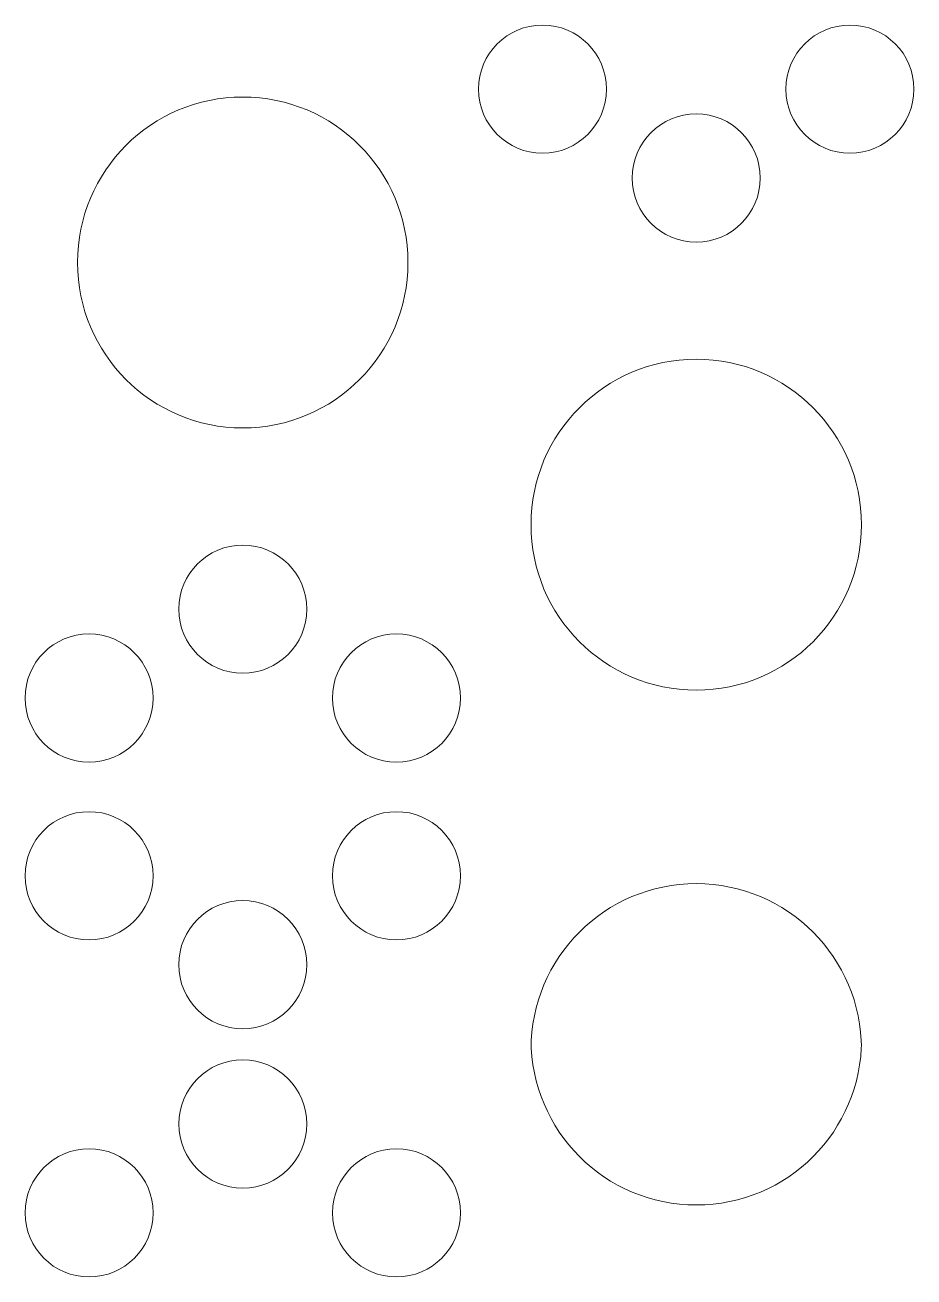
# Model space of a CAD drawing. Header units: millimetres. Extents: x -1200 to 1200, y -590 to 590.
# Drawn here: x -514 to -261.6, y -65.7 to 289.7 of the extents above; entities that cross this region are included whole.
import ezdxf

# ---------------------------------------------------------------- set-up
doc = ezdxf.new("R2010")
doc.units = ezdxf.units.MM
doc.header["$MEASUREMENT"] = 0
doc.layers.add('Layer 1', color=7, linetype='Continuous')

msp = doc.modelspace()

# ---------------------------------------------------------------- linework, layer by layer
at = {"layer": 'Layer 1', "color": 250, "lineweight": 20}
for points, knots in [([(-385.2621, 271.4798), (-385.2621, 281.5312), (-377.1226, 289.6771), (-367.0904, 289.6771), (-357.0534, 289.6771), (-348.919, 281.5312), (-348.919, 271.4798), (-348.919, 261.4335), (-357.0534, 253.2876), (-367.0904, 253.2876), (-377.1226, 253.2876), (-385.2621, 261.4335), (-385.2621, 271.4798)], [0, 0, 0, 0, 0.25, 0.25, 0.25, 0.5, 0.5, 0.5, 0.75, 0.75, 0.75, 1, 1, 1, 1]), ([(-297.9835, 271.4798), (-297.9835, 281.5312), (-289.8468, 289.6771), (-279.8144, 289.6771), (-269.7797, 289.6771), (-261.6405, 281.5312), (-261.6405, 271.4798), (-261.6405, 261.4335), (-269.7797, 253.2876), (-279.8144, 253.2876), (-289.8468, 253.2876), (-297.9835, 261.4335), (-297.9835, 271.4798)], [0, 0, 0, 0, 0.25, 0.25, 0.25, 0.5, 0.5, 0.5, 0.75, 0.75, 0.75, 1, 1, 1, 1]), ([(-499.1138, 222.2714), (-499.1138, 222.2714), (-499.0487, 224.6937), (-499.0487, 224.6937), (-499.0487, 224.6937), (-498.8703, 227.0822), (-498.8703, 227.0822), (-498.8703, 227.0822), (-498.5712, 229.4344), (-498.5712, 229.4344), (-498.5712, 229.4344), (-498.159, 231.7457), (-498.159, 231.7457), (-498.159, 231.7457), (-497.6331, 234.0158), (-497.6331, 234.0158), (-497.6331, 234.0158), (-497.0038, 236.2423), (-497.0038, 236.2423), (-497.0038, 236.2423), (-496.2681, 238.4232), (-496.2681, 238.4232), (-496.2681, 238.4232), (-495.4265, 240.5532), (-495.4265, 240.5532), (-495.4265, 240.5532), (-494.4885, 242.6325), (-494.4885, 242.6325), (-494.4885, 242.6325), (-493.4514, 244.6562), (-493.4514, 244.6562), (-493.4514, 244.6562), (-492.3229, 246.6246), (-492.3229, 246.6246), (-492.3229, 246.6246), (-491.1048, 248.5299), (-491.1048, 248.5299), (-491.1048, 248.5299), (-489.793, 250.3728), (-489.793, 250.3728), (-489.793, 250.3728), (-488.4015, 252.1477), (-488.4015, 252.1477), (-488.4015, 252.1477), (-486.9255, 253.8552), (-486.9255, 253.8552), (-486.9255, 253.8552), (-485.3702, 255.4875), (-485.3702, 255.4875), (-485.3702, 255.4875), (-483.7398, 257.0453), (-483.7398, 257.0453), (-483.7398, 257.0453), (-482.0349, 258.5234), (-482.0349, 258.5234), (-482.0349, 258.5234), (-480.2622, 259.9167), (-480.2622, 259.9167), (-480.2622, 259.9167), (-478.4246, 261.2281), (-478.4246, 261.2281), (-478.4246, 261.2281), (-476.5172, 262.4501), (-476.5172, 262.4501), (-476.5172, 262.4501), (-474.5542, 263.5804), (-474.5542, 263.5804), (-474.5542, 263.5804), (-472.5333, 264.6164), (-472.5333, 264.6164), (-472.5333, 264.6164), (-470.4566, 265.5583), (-470.4566, 265.5583), (-470.4566, 265.5583), (-468.3296, 266.3987), (-468.3296, 266.3987), (-468.3296, 266.3987), (-466.152, 267.1377), (-466.152, 267.1377), (-466.152, 267.1377), (-463.9285, 267.7681), (-463.9285, 267.7681), (-463.9285, 267.7681), (-461.6616, 268.2945), (-461.6616, 268.2945), (-461.6616, 268.2945), (-459.3538, 268.7075), (-459.3538, 268.7075), (-459.3538, 268.7075), (-457.0073, 269.007), (-457.0073, 269.007), (-457.0073, 269.007), (-454.6221, 269.1856), (-454.6221, 269.1856), (-454.6221, 269.1856), (-452.2009, 269.246), (-452.2009, 269.246), (-452.2009, 269.246), (-449.782, 269.1856), (-449.782, 269.1856), (-449.782, 269.1856), (-447.397, 269.007), (-447.397, 269.007), (-447.397, 269.007), (-445.0505, 268.7075), (-445.0505, 268.7075), (-445.0505, 268.7075), (-442.7426, 268.2945), (-442.7426, 268.2945), (-442.7426, 268.2945), (-440.4734, 267.7681), (-440.4734, 267.7681), (-440.4734, 267.7681), (-438.2522, 267.1377), (-438.2522, 267.1377), (-438.2522, 267.1377), (-436.0745, 266.3987), (-436.0745, 266.3987), (-436.0745, 266.3987), (-433.9474, 265.5583), (-433.9474, 265.5583), (-433.9474, 265.5583), (-431.8711, 264.6164), (-431.8711, 264.6164), (-431.8711, 264.6164), (-429.8501, 263.5804), (-429.8501, 263.5804), (-429.8501, 263.5804), (-427.8823, 262.4501), (-427.8823, 262.4501), (-427.8823, 262.4501), (-425.9796, 261.2281), (-425.9796, 261.2281), (-425.9796, 261.2281), (-424.1419, 259.9167), (-424.1419, 259.9167), (-424.1419, 259.9167), (-422.367, 258.5234), (-422.367, 258.5234), (-422.367, 258.5234), (-420.6643, 257.0453), (-420.6643, 257.0453), (-420.6643, 257.0453), (-419.034, 255.4875), (-419.034, 255.4875), (-419.034, 255.4875), (-417.4762, 253.8527), (-417.4762, 253.8527), (-417.4762, 253.8527), (-416.0028, 252.1477), (-416.0028, 252.1477), (-416.0028, 252.1477), (-414.6089, 250.3728), (-414.6089, 250.3728), (-414.6089, 250.3728), (-413.2992, 248.5299), (-413.2992, 248.5299), (-413.2992, 248.5299), (-412.0816, 246.6246), (-412.0816, 246.6246), (-412.0816, 246.6246), (-410.9504, 244.6562), (-410.9504, 244.6562), (-410.9504, 244.6562), (-409.9158, 242.6325), (-409.9158, 242.6325), (-409.9158, 242.6325), (-408.9753, 240.5532), (-408.9753, 240.5532), (-408.9753, 240.5532), (-408.136, 238.4232), (-408.136, 238.4232), (-408.136, 238.4232), (-407.4005, 236.2423), (-407.4005, 236.2423), (-407.4005, 236.2423), (-406.7686, 234.018), (-406.7686, 234.018), (-406.7686, 234.018), (-406.2454, 231.7457), (-406.2454, 231.7457), (-406.2454, 231.7457), (-405.833, 229.4344), (-405.833, 229.4344), (-405.833, 229.4344), (-405.5362, 227.0822), (-405.5362, 227.0822), (-405.5362, 227.0822), (-405.3531, 224.6937), (-405.3531, 224.6937), (-405.3531, 224.6937), (-405.2928, 222.2714), (-405.2928, 222.2714), (-405.2928, 222.2714), (-405.3531, 219.8491), (-405.3531, 219.8491), (-405.3531, 219.8491), (-405.5362, 217.4607), (-405.5362, 217.4607), (-405.5362, 217.4607), (-405.833, 215.111), (-405.833, 215.111), (-405.833, 215.111), (-406.2454, 212.7974), (-406.2454, 212.7974), (-406.2454, 212.7974), (-406.7686, 210.5272), (-406.7686, 210.5272), (-406.7686, 210.5272), (-407.4005, 208.303), (-407.4005, 208.303), (-407.4005, 208.303), (-408.136, 206.1222), (-408.136, 206.1222), (-408.136, 206.1222), (-408.9753, 203.9897), (-408.9753, 203.9897), (-408.9753, 203.9897), (-409.9158, 201.9127), (-409.9158, 201.9127), (-409.9158, 201.9127), (-410.9504, 199.889), (-410.9504, 199.889), (-410.9504, 199.889), (-412.0816, 197.9207), (-412.0816, 197.9207), (-412.0816, 197.9207), (-413.2992, 196.0152), (-413.2992, 196.0152), (-413.2992, 196.0152), (-414.6089, 194.1727), (-414.6089, 194.1727), (-414.6089, 194.1727), (-416.0028, 192.3953), (-416.0028, 192.3953), (-416.0028, 192.3953), (-417.4762, 190.6902), (-417.4762, 190.6902), (-417.4762, 190.6902), (-419.034, 189.0576), (-419.034, 189.0576), (-419.034, 189.0576), (-420.6643, 187.4975), (-420.6643, 187.4975), (-420.6643, 187.4975), (-422.367, 186.0219), (-422.367, 186.0219), (-422.367, 186.0219), (-424.1419, 184.6261), (-424.1419, 184.6261), (-424.1419, 184.6261), (-425.9796, 183.3147), (-425.9796, 183.3147), (-425.9796, 183.3147), (-427.8823, 182.0927), (-427.8823, 182.0927), (-427.8823, 182.0927), (-429.8501, 180.9625), (-429.8501, 180.9625), (-429.8501, 180.9625), (-431.8711, 179.9263), (-431.8711, 179.9263), (-431.8711, 179.9263), (-433.9474, 178.9845), (-433.9474, 178.9845), (-433.9474, 178.9845), (-436.0745, 178.1442), (-436.0745, 178.1442), (-436.0745, 178.1442), (-438.2522, 177.4075), (-438.2522, 177.4075), (-438.2522, 177.4075), (-440.4734, 176.7748), (-440.4734, 176.7748), (-440.4734, 176.7748), (-442.7426, 176.2508), (-442.7426, 176.2508), (-442.7426, 176.2508), (-445.0505, 175.8401), (-445.0505, 175.8401), (-445.0505, 175.8401), (-447.397, 175.5408), (-447.397, 175.5408), (-447.397, 175.5408), (-449.782, 175.3573), (-449.782, 175.3573), (-449.782, 175.3573), (-452.2009, 175.2969), (-452.2009, 175.2969), (-452.2009, 175.2969), (-454.6221, 175.3573), (-454.6221, 175.3573), (-454.6221, 175.3573), (-457.0073, 175.5408), (-457.0073, 175.5408), (-457.0073, 175.5408), (-459.3538, 175.8401), (-459.3538, 175.8401), (-459.3538, 175.8401), (-461.6616, 176.2508), (-461.6616, 176.2508), (-461.6616, 176.2508), (-463.9308, 176.7748), (-463.9308, 176.7748), (-463.9308, 176.7748), (-466.152, 177.4075), (-466.152, 177.4075), (-466.152, 177.4075), (-468.3296, 178.1442), (-468.3296, 178.1442), (-468.3296, 178.1442), (-470.4566, 178.9845), (-470.4566, 178.9845), (-470.4566, 178.9845), (-472.5333, 179.9263), (-472.5333, 179.9263), (-472.5333, 179.9263), (-474.5542, 180.9625), (-474.5542, 180.9625), (-474.5542, 180.9625), (-476.5172, 182.0927), (-476.5172, 182.0927), (-476.5172, 182.0927), (-478.4246, 183.3147), (-478.4246, 183.3147), (-478.4246, 183.3147), (-480.2622, 184.6261), (-480.2622, 184.6261), (-480.2622, 184.6261), (-482.0349, 186.0219), (-482.0349, 186.0219), (-482.0349, 186.0219), (-483.7398, 187.4975), (-483.7398, 187.4975), (-483.7398, 187.4975), (-485.3702, 189.0576), (-485.3702, 189.0576), (-485.3702, 189.0576), (-486.9255, 190.6902), (-486.9255, 190.6902), (-486.9255, 190.6902), (-488.4015, 192.3953), (-488.4015, 192.3953), (-488.4015, 192.3953), (-489.793, 194.1727), (-489.793, 194.1727), (-489.793, 194.1727), (-491.1048, 196.0152), (-491.1048, 196.0152), (-491.1048, 196.0152), (-492.3229, 197.9207), (-492.3229, 197.9207), (-492.3229, 197.9207), (-493.4514, 199.889), (-493.4514, 199.889), (-493.4514, 199.889), (-494.4885, 201.9127), (-494.4885, 201.9127), (-494.4885, 201.9127), (-495.4265, 203.9897), (-495.4265, 203.9897), (-495.4265, 203.9897), (-496.2681, 206.1222), (-496.2681, 206.1222), (-496.2681, 206.1222), (-497.0038, 208.303), (-497.0038, 208.303), (-497.0038, 208.303), (-497.6331, 210.5272), (-497.6331, 210.5272), (-497.6331, 210.5272), (-498.159, 212.7998), (-498.159, 212.7998), (-498.159, 212.7998), (-498.5712, 215.111), (-498.5712, 215.111), (-498.5712, 215.111), (-498.8703, 217.4607), (-498.8703, 217.4607), (-498.8703, 217.4607), (-499.0487, 219.8491), (-499.0487, 219.8491), (-499.0487, 219.8491), (-499.1138, 222.2714), (-499.1138, 222.2714)], [0, 0, 0, 0, 0.0078125, 0.0078125, 0.0078125, 0.015625, 0.015625, 0.015625, 0.0234375, 0.0234375, 0.0234375, 0.03125, 0.03125, 0.03125, 0.0390625, 0.0390625, 0.0390625, 0.046875, 0.046875, 0.046875, 0.0546875, 0.0546875, 0.0546875, 0.0625, 0.0625, 0.0625, 0.0703125, 0.0703125, 0.0703125, 0.078125, 0.078125, 0.078125, 0.0859375, 0.0859375, 0.0859375, 0.09375, 0.09375, 0.09375, 0.1015625, 0.1015625, 0.1015625, 0.109375, 0.109375, 0.109375, 0.1171875, 0.1171875, 0.1171875, 0.125, 0.125, 0.125, 0.1328125, 0.1328125, 0.1328125, 0.140625, 0.140625, 0.140625, 0.1484375, 0.1484375, 0.1484375, 0.15625, 0.15625, 0.15625, 0.1640625, 0.1640625, 0.1640625, 0.171875, 0.171875, 0.171875, 0.1796875, 0.1796875, 0.1796875, 0.1875, 0.1875, 0.1875, 0.1953125, 0.1953125, 0.1953125, 0.203125, 0.203125, 0.203125, 0.2109375, 0.2109375, 0.2109375, 0.21875, 0.21875, 0.21875, 0.2265625, 0.2265625, 0.2265625, 0.234375, 0.234375, 0.234375, 0.2421875, 0.2421875, 0.2421875, 0.25, 0.25, 0.25, 0.2578125, 0.2578125, 0.2578125, 0.265625, 0.265625, 0.265625, 0.2734375, 0.2734375, 0.2734375, 0.28125, 0.28125, 0.28125, 0.2890625, 0.2890625, 0.2890625, 0.296875, 0.296875, 0.296875, 0.3046875, 0.3046875, 0.3046875, 0.3125, 0.3125, 0.3125, 0.3203125, 0.3203125, 0.3203125, 0.328125, 0.328125, 0.328125, 0.3359375, 0.3359375, 0.3359375, 0.34375, 0.34375, 0.34375, 0.3515625, 0.3515625, 0.3515625, 0.359375, 0.359375, 0.359375, 0.3671875, 0.3671875, 0.3671875, 0.375, 0.375, 0.375, 0.3828125, 0.3828125, 0.3828125, 0.390625, 0.390625, 0.390625, 0.3984375, 0.3984375, 0.3984375, 0.40625, 0.40625, 0.40625, 0.4140625, 0.4140625, 0.4140625, 0.421875, 0.421875, 0.421875, 0.4296875, 0.4296875, 0.4296875, 0.4375, 0.4375, 0.4375, 0.4453125, 0.4453125, 0.4453125, 0.453125, 0.453125, 0.453125, 0.4609375, 0.4609375, 0.4609375, 0.46875, 0.46875, 0.46875, 0.4765625, 0.4765625, 0.4765625, 0.484375, 0.484375, 0.484375, 0.4921875, 0.4921875, 0.4921875, 0.5, 0.5, 0.5, 0.5078125, 0.5078125, 0.5078125, 0.515625, 0.515625, 0.515625, 0.5234375, 0.5234375, 0.5234375, 0.53125, 0.53125, 0.53125, 0.5390625, 0.5390625, 0.5390625, 0.546875, 0.546875, 0.546875, 0.5546875, 0.5546875, 0.5546875, 0.5625, 0.5625, 0.5625, 0.5703125, 0.5703125, 0.5703125, 0.578125, 0.578125, 0.578125, 0.5859375, 0.5859375, 0.5859375, 0.59375, 0.59375, 0.59375, 0.6015625, 0.6015625, 0.6015625, 0.609375, 0.609375, 0.609375, 0.6171875, 0.6171875, 0.6171875, 0.625, 0.625, 0.625, 0.6328125, 0.6328125, 0.6328125, 0.640625, 0.640625, 0.640625, 0.6484375, 0.6484375, 0.6484375, 0.65625, 0.65625, 0.65625, 0.6640625, 0.6640625, 0.6640625, 0.671875, 0.671875, 0.671875, 0.6796875, 0.6796875, 0.6796875, 0.6875, 0.6875, 0.6875, 0.6953125, 0.6953125, 0.6953125, 0.703125, 0.703125, 0.703125, 0.7109375, 0.7109375, 0.7109375, 0.71875, 0.71875, 0.71875, 0.7265625, 0.7265625, 0.7265625, 0.734375, 0.734375, 0.734375, 0.7421875, 0.7421875, 0.7421875, 0.75, 0.75, 0.75, 0.7578125, 0.7578125, 0.7578125, 0.765625, 0.765625, 0.765625, 0.7734375, 0.7734375, 0.7734375, 0.78125, 0.78125, 0.78125, 0.7890625, 0.7890625, 0.7890625, 0.796875, 0.796875, 0.796875, 0.8046875, 0.8046875, 0.8046875, 0.8125, 0.8125, 0.8125, 0.8203125, 0.8203125, 0.8203125, 0.828125, 0.828125, 0.828125, 0.8359375, 0.8359375, 0.8359375, 0.84375, 0.84375, 0.84375, 0.8515625, 0.8515625, 0.8515625, 0.859375, 0.859375, 0.859375, 0.8671875, 0.8671875, 0.8671875, 0.875, 0.875, 0.875, 0.8828125, 0.8828125, 0.8828125, 0.890625, 0.890625, 0.890625, 0.8984375, 0.8984375, 0.8984375, 0.90625, 0.90625, 0.90625, 0.9140625, 0.9140625, 0.9140625, 0.921875, 0.921875, 0.921875, 0.9296875, 0.9296875, 0.9296875, 0.9375, 0.9375, 0.9375, 0.9453125, 0.9453125, 0.9453125, 0.953125, 0.953125, 0.953125, 0.9609375, 0.9609375, 0.9609375, 0.96875, 0.96875, 0.96875, 0.9765625, 0.9765625, 0.9765625, 0.984375, 0.984375, 0.984375, 0.9921875, 0.9921875, 0.9921875, 1, 1, 1, 1]), ([(-341.6215, 246.2526), (-341.6215, 256.3014), (-333.4847, 264.4498), (-323.4525, 264.4498), (-313.4153, 264.4498), (-305.2809, 256.3014), (-305.2809, 246.2526), (-305.2809, 236.2037), (-313.4153, 228.0553), (-323.4525, 228.0553), (-333.4847, 228.0553), (-341.6215, 236.2037), (-341.6215, 246.2526)], [0, 0, 0, 0, 0.25, 0.25, 0.25, 0.5, 0.5, 0.5, 0.75, 0.75, 0.75, 1, 1, 1, 1]), ([(-370.3583, 147.8331), (-370.3583, 147.8331), (-370.2979, 150.2554), (-370.2979, 150.2554), (-370.2979, 150.2554), (-370.1169, 152.6438), (-370.1169, 152.6438), (-370.1169, 152.6438), (-369.818, 154.9937), (-369.818, 154.9937), (-369.818, 154.9937), (-369.4081, 157.3048), (-369.4081, 157.3048), (-369.4081, 157.3048), (-368.8824, 159.5775), (-368.8824, 159.5775), (-368.8824, 159.5775), (-368.253, 161.8017), (-368.253, 161.8017), (-368.253, 161.8017), (-367.5124, 163.9825), (-367.5124, 163.9825), (-367.5124, 163.9825), (-366.6757, 166.1123), (-366.6757, 166.1123), (-366.6757, 166.1123), (-365.7351, 168.1919), (-365.7351, 168.1919), (-365.7351, 168.1919), (-364.7031, 170.2156), (-364.7031, 170.2156), (-364.7031, 170.2156), (-363.572, 172.1839), (-363.572, 172.1839), (-363.572, 172.1839), (-362.3492, 174.0893), (-362.3492, 174.0893), (-362.3492, 174.0893), (-361.0446, 175.932), (-361.0446, 175.932), (-361.0446, 175.932), (-359.6507, 177.7094), (-359.6507, 177.7094), (-359.6507, 177.7094), (-358.1725, 179.4143), (-358.1725, 179.4143), (-358.1725, 179.4143), (-356.6193, 181.047), (-356.6193, 181.047), (-356.6193, 181.047), (-354.9891, 182.6048), (-354.9891, 182.6048), (-354.9891, 182.6048), (-353.2864, 184.0826), (-353.2864, 184.0826), (-353.2864, 184.0826), (-351.5115, 185.4761), (-351.5115, 185.4761), (-351.5115, 185.4761), (-349.6713, 186.7899), (-349.6713, 186.7899), (-349.6713, 186.7899), (-347.7664, 188.0118), (-347.7664, 188.0118), (-347.7664, 188.0118), (-345.8032, 189.1422), (-345.8032, 189.1422), (-345.8032, 189.1422), (-343.7823, 190.1781), (-343.7823, 190.1781), (-343.7823, 190.1781), (-341.7036, 191.1199), (-341.7036, 191.1199), (-341.7036, 191.1199), (-339.5789, 191.9604), (-339.5789, 191.9604), (-339.5789, 191.9604), (-337.4012, 192.6971), (-337.4012, 192.6971), (-337.4012, 192.6971), (-335.1778, 193.3298), (-335.1778, 193.3298), (-335.1778, 193.3298), (-332.9108, 193.8539), (-332.9108, 193.8539), (-332.9108, 193.8539), (-330.6029, 194.2644), (-330.6029, 194.2644), (-330.6029, 194.2644), (-328.2565, 194.564), (-328.2565, 194.564), (-328.2565, 194.564), (-325.8713, 194.7474), (-325.8713, 194.7474), (-325.8713, 194.7474), (-323.4525, 194.8078), (-323.4525, 194.8078), (-323.4525, 194.8078), (-321.0311, 194.7474), (-321.0311, 194.7474), (-321.0311, 194.7474), (-318.6462, 194.564), (-318.6462, 194.564), (-318.6462, 194.564), (-316.2997, 194.2644), (-316.2997, 194.2644), (-316.2997, 194.2644), (-313.9918, 193.8539), (-313.9918, 193.8539), (-313.9918, 193.8539), (-311.7224, 193.3298), (-311.7224, 193.3298), (-311.7224, 193.3298), (-309.5012, 192.6971), (-309.5012, 192.6971), (-309.5012, 192.6971), (-307.3237, 191.9604), (-307.3237, 191.9604), (-307.3237, 191.9604), (-305.1965, 191.1199), (-305.1965, 191.1199), (-305.1965, 191.1199), (-303.1203, 190.1781), (-303.1203, 190.1781), (-303.1203, 190.1781), (-301.0992, 189.1422), (-301.0992, 189.1422), (-301.0992, 189.1422), (-299.1315, 188.0118), (-299.1315, 188.0118), (-299.1315, 188.0118), (-297.2286, 186.7899), (-297.2286, 186.7899), (-297.2286, 186.7899), (-295.3911, 185.4761), (-295.3911, 185.4761), (-295.3911, 185.4761), (-293.616, 184.0826), (-293.616, 184.0826), (-293.616, 184.0826), (-291.9134, 182.6048), (-291.9134, 182.6048), (-291.9134, 182.6048), (-290.2832, 181.047), (-290.2832, 181.047), (-290.2832, 181.047), (-288.7277, 179.4143), (-288.7277, 179.4143), (-288.7277, 179.4143), (-287.2517, 177.7094), (-287.2517, 177.7094), (-287.2517, 177.7094), (-285.8604, 175.932), (-285.8604, 175.932), (-285.8604, 175.932), (-284.5483, 174.0893), (-284.5483, 174.0893), (-284.5483, 174.0893), (-283.3305, 172.1839), (-283.3305, 172.1839), (-283.3305, 172.1839), (-282.1997, 170.2156), (-282.1997, 170.2156), (-282.1997, 170.2156), (-281.1625, 168.1919), (-281.1625, 168.1919), (-281.1625, 168.1919), (-280.2245, 166.1123), (-280.2245, 166.1123), (-280.2245, 166.1123), (-279.3852, 163.9825), (-279.3852, 163.9825), (-279.3852, 163.9825), (-278.6497, 161.8017), (-278.6497, 161.8017), (-278.6497, 161.8017), (-278.0154, 159.5775), (-278.0154, 159.5775), (-278.0154, 159.5775), (-277.4945, 157.3048), (-277.4945, 157.3048), (-277.4945, 157.3048), (-277.0821, 154.9937), (-277.0821, 154.9937), (-277.0821, 154.9937), (-276.783, 152.6438), (-276.783, 152.6438), (-276.783, 152.6438), (-276.5997, 150.2554), (-276.5997, 150.2554), (-276.5997, 150.2554), (-276.5394, 147.8331), (-276.5394, 147.8331), (-276.5394, 147.8331), (-276.5997, 145.4109), (-276.5997, 145.4109), (-276.5997, 145.4109), (-276.783, 143.0225), (-276.783, 143.0225), (-276.783, 143.0225), (-277.0821, 140.6702), (-277.0821, 140.6702), (-277.0821, 140.6702), (-277.4945, 138.3591), (-277.4945, 138.3591), (-277.4945, 138.3591), (-278.0154, 136.0889), (-278.0154, 136.0889), (-278.0154, 136.0889), (-278.6497, 133.8623), (-278.6497, 133.8623), (-278.6497, 133.8623), (-279.3852, 131.6816), (-279.3852, 131.6816), (-279.3852, 131.6816), (-280.2245, 129.5513), (-280.2245, 129.5513), (-280.2245, 129.5513), (-281.1625, 127.4721), (-281.1625, 127.4721), (-281.1625, 127.4721), (-282.1997, 125.4483), (-282.1997, 125.4483), (-282.1997, 125.4483), (-283.3305, 123.4801), (-283.3305, 123.4801), (-283.3305, 123.4801), (-284.5483, 121.5722), (-284.5483, 121.5722), (-284.5483, 121.5722), (-285.8604, 119.7319), (-285.8604, 119.7319), (-285.8604, 119.7319), (-287.2517, 117.9544), (-287.2517, 117.9544), (-287.2517, 117.9544), (-288.7277, 116.2496), (-288.7277, 116.2496), (-288.7277, 116.2496), (-290.2832, 114.6169), (-290.2832, 114.6169), (-290.2832, 114.6169), (-291.9134, 113.0592), (-291.9134, 113.0592), (-291.9134, 113.0592), (-293.616, 111.5814), (-293.616, 111.5814), (-293.616, 111.5814), (-295.3911, 110.1878), (-295.3911, 110.1878), (-295.3911, 110.1878), (-297.2286, 108.8764), (-297.2286, 108.8764), (-297.2286, 108.8764), (-299.1315, 107.6544), (-299.1315, 107.6544), (-299.1315, 107.6544), (-301.0992, 106.5242), (-301.0992, 106.5242), (-301.0992, 106.5242), (-303.1203, 105.4882), (-303.1203, 105.4882), (-303.1203, 105.4882), (-305.1965, 104.5463), (-305.1965, 104.5463), (-305.1965, 104.5463), (-307.3237, 103.7035), (-307.3237, 103.7035), (-307.3237, 103.7035), (-309.5012, 102.9693), (-309.5012, 102.9693), (-309.5012, 102.9693), (-311.7224, 102.3365), (-311.7224, 102.3365), (-311.7224, 102.3365), (-313.9918, 101.8102), (-313.9918, 101.8102), (-313.9918, 101.8102), (-316.2997, 101.3972), (-316.2997, 101.3972), (-316.2997, 101.3972), (-318.6462, 101.0976), (-318.6462, 101.0976), (-318.6462, 101.0976), (-321.0311, 100.9189), (-321.0311, 100.9189), (-321.0311, 100.9189), (-323.4525, 100.8585), (-323.4525, 100.8585), (-323.4525, 100.8585), (-325.8713, 100.9189), (-325.8713, 100.9189), (-325.8713, 100.9189), (-328.2565, 101.0976), (-328.2565, 101.0976), (-328.2565, 101.0976), (-330.6029, 101.3972), (-330.6029, 101.3972), (-330.6029, 101.3972), (-332.9108, 101.8102), (-332.9108, 101.8102), (-332.9108, 101.8102), (-335.1778, 102.3365), (-335.1778, 102.3365), (-335.1778, 102.3365), (-337.4012, 102.9693), (-337.4012, 102.9693), (-337.4012, 102.9693), (-339.5789, 103.7058), (-339.5789, 103.7058), (-339.5789, 103.7058), (-341.7036, 104.5463), (-341.7036, 104.5463), (-341.7036, 104.5463), (-343.7823, 105.4882), (-343.7823, 105.4882), (-343.7823, 105.4882), (-345.8032, 106.5242), (-345.8032, 106.5242), (-345.8032, 106.5242), (-347.7664, 107.6544), (-347.7664, 107.6544), (-347.7664, 107.6544), (-349.6713, 108.8764), (-349.6713, 108.8764), (-349.6713, 108.8764), (-351.5115, 110.1878), (-351.5115, 110.1878), (-351.5115, 110.1878), (-353.2864, 111.5814), (-353.2864, 111.5814), (-353.2864, 111.5814), (-354.9891, 113.0592), (-354.9891, 113.0592), (-354.9891, 113.0592), (-356.6193, 114.6169), (-356.6193, 114.6169), (-356.6193, 114.6169), (-358.1725, 116.2496), (-358.1725, 116.2496), (-358.1725, 116.2496), (-359.6507, 117.9544), (-359.6507, 117.9544), (-359.6507, 117.9544), (-361.0446, 119.7319), (-361.0446, 119.7319), (-361.0446, 119.7319), (-362.3492, 121.5722), (-362.3492, 121.5722), (-362.3492, 121.5722), (-363.572, 123.4801), (-363.572, 123.4801), (-363.572, 123.4801), (-364.7031, 125.4483), (-364.7031, 125.4483), (-364.7031, 125.4483), (-365.7351, 127.4721), (-365.7351, 127.4721), (-365.7351, 127.4721), (-366.6757, 129.5513), (-366.6757, 129.5513), (-366.6757, 129.5513), (-367.5124, 131.6816), (-367.5124, 131.6816), (-367.5124, 131.6816), (-368.253, 133.8623), (-368.253, 133.8623), (-368.253, 133.8623), (-368.8824, 136.0889), (-368.8824, 136.0889), (-368.8824, 136.0889), (-369.4081, 138.3614), (-369.4081, 138.3614), (-369.4081, 138.3614), (-369.818, 140.6702), (-369.818, 140.6702), (-369.818, 140.6702), (-370.1169, 143.0225), (-370.1169, 143.0225), (-370.1169, 143.0225), (-370.2979, 145.4109), (-370.2979, 145.4109), (-370.2979, 145.4109), (-370.3583, 147.8331), (-370.3583, 147.8331)], [0, 0, 0, 0, 0.0078125, 0.0078125, 0.0078125, 0.015625, 0.015625, 0.015625, 0.0234375, 0.0234375, 0.0234375, 0.03125, 0.03125, 0.03125, 0.0390625, 0.0390625, 0.0390625, 0.046875, 0.046875, 0.046875, 0.0546875, 0.0546875, 0.0546875, 0.0625, 0.0625, 0.0625, 0.0703125, 0.0703125, 0.0703125, 0.078125, 0.078125, 0.078125, 0.0859375, 0.0859375, 0.0859375, 0.09375, 0.09375, 0.09375, 0.1015625, 0.1015625, 0.1015625, 0.109375, 0.109375, 0.109375, 0.1171875, 0.1171875, 0.1171875, 0.125, 0.125, 0.125, 0.1328125, 0.1328125, 0.1328125, 0.140625, 0.140625, 0.140625, 0.1484375, 0.1484375, 0.1484375, 0.15625, 0.15625, 0.15625, 0.1640625, 0.1640625, 0.1640625, 0.171875, 0.171875, 0.171875, 0.1796875, 0.1796875, 0.1796875, 0.1875, 0.1875, 0.1875, 0.1953125, 0.1953125, 0.1953125, 0.203125, 0.203125, 0.203125, 0.2109375, 0.2109375, 0.2109375, 0.21875, 0.21875, 0.21875, 0.2265625, 0.2265625, 0.2265625, 0.234375, 0.234375, 0.234375, 0.2421875, 0.2421875, 0.2421875, 0.25, 0.25, 0.25, 0.2578125, 0.2578125, 0.2578125, 0.265625, 0.265625, 0.265625, 0.2734375, 0.2734375, 0.2734375, 0.28125, 0.28125, 0.28125, 0.2890625, 0.2890625, 0.2890625, 0.296875, 0.296875, 0.296875, 0.3046875, 0.3046875, 0.3046875, 0.3125, 0.3125, 0.3125, 0.3203125, 0.3203125, 0.3203125, 0.328125, 0.328125, 0.328125, 0.3359375, 0.3359375, 0.3359375, 0.34375, 0.34375, 0.34375, 0.3515625, 0.3515625, 0.3515625, 0.359375, 0.359375, 0.359375, 0.3671875, 0.3671875, 0.3671875, 0.375, 0.375, 0.375, 0.3828125, 0.3828125, 0.3828125, 0.390625, 0.390625, 0.390625, 0.3984375, 0.3984375, 0.3984375, 0.40625, 0.40625, 0.40625, 0.4140625, 0.4140625, 0.4140625, 0.421875, 0.421875, 0.421875, 0.4296875, 0.4296875, 0.4296875, 0.4375, 0.4375, 0.4375, 0.4453125, 0.4453125, 0.4453125, 0.453125, 0.453125, 0.453125, 0.4609375, 0.4609375, 0.4609375, 0.46875, 0.46875, 0.46875, 0.4765625, 0.4765625, 0.4765625, 0.484375, 0.484375, 0.484375, 0.4921875, 0.4921875, 0.4921875, 0.5, 0.5, 0.5, 0.5078125, 0.5078125, 0.5078125, 0.515625, 0.515625, 0.515625, 0.5234375, 0.5234375, 0.5234375, 0.53125, 0.53125, 0.53125, 0.5390625, 0.5390625, 0.5390625, 0.546875, 0.546875, 0.546875, 0.5546875, 0.5546875, 0.5546875, 0.5625, 0.5625, 0.5625, 0.5703125, 0.5703125, 0.5703125, 0.578125, 0.578125, 0.578125, 0.5859375, 0.5859375, 0.5859375, 0.59375, 0.59375, 0.59375, 0.6015625, 0.6015625, 0.6015625, 0.609375, 0.609375, 0.609375, 0.6171875, 0.6171875, 0.6171875, 0.625, 0.625, 0.625, 0.6328125, 0.6328125, 0.6328125, 0.640625, 0.640625, 0.640625, 0.6484375, 0.6484375, 0.6484375, 0.65625, 0.65625, 0.65625, 0.6640625, 0.6640625, 0.6640625, 0.671875, 0.671875, 0.671875, 0.6796875, 0.6796875, 0.6796875, 0.6875, 0.6875, 0.6875, 0.6953125, 0.6953125, 0.6953125, 0.703125, 0.703125, 0.703125, 0.7109375, 0.7109375, 0.7109375, 0.71875, 0.71875, 0.71875, 0.7265625, 0.7265625, 0.7265625, 0.734375, 0.734375, 0.734375, 0.7421875, 0.7421875, 0.7421875, 0.75, 0.75, 0.75, 0.7578125, 0.7578125, 0.7578125, 0.765625, 0.765625, 0.765625, 0.7734375, 0.7734375, 0.7734375, 0.78125, 0.78125, 0.78125, 0.7890625, 0.7890625, 0.7890625, 0.796875, 0.796875, 0.796875, 0.8046875, 0.8046875, 0.8046875, 0.8125, 0.8125, 0.8125, 0.8203125, 0.8203125, 0.8203125, 0.828125, 0.828125, 0.828125, 0.8359375, 0.8359375, 0.8359375, 0.84375, 0.84375, 0.84375, 0.8515625, 0.8515625, 0.8515625, 0.859375, 0.859375, 0.859375, 0.8671875, 0.8671875, 0.8671875, 0.875, 0.875, 0.875, 0.8828125, 0.8828125, 0.8828125, 0.890625, 0.890625, 0.890625, 0.8984375, 0.8984375, 0.8984375, 0.90625, 0.90625, 0.90625, 0.9140625, 0.9140625, 0.9140625, 0.921875, 0.921875, 0.921875, 0.9296875, 0.9296875, 0.9296875, 0.9375, 0.9375, 0.9375, 0.9453125, 0.9453125, 0.9453125, 0.953125, 0.953125, 0.953125, 0.9609375, 0.9609375, 0.9609375, 0.96875, 0.96875, 0.96875, 0.9765625, 0.9765625, 0.9765625, 0.984375, 0.984375, 0.984375, 0.9921875, 0.9921875, 0.9921875, 1, 1, 1, 1]), ([(-470.3723, 123.852), (-470.3723, 133.9008), (-462.2355, 142.0493), (-452.2009, 142.0493), (-442.1686, 142.0493), (-434.0296, 133.9008), (-434.0296, 123.852), (-434.0296, 113.8031), (-442.1686, 105.6548), (-452.2009, 105.6548), (-462.2355, 105.6548), (-470.3723, 113.8031), (-470.3723, 123.852)], [0, 0, 0, 0, 0.25, 0.25, 0.25, 0.5, 0.5, 0.5, 0.75, 0.75, 0.75, 1, 1, 1, 1]), ([(-514.0103, 98.6199), (-514.0103, 108.6713), (-505.8735, 116.817), (-495.8413, 116.817), (-485.8066, 116.817), (-477.6698, 108.6713), (-477.6698, 98.6199), (-477.6698, 88.5732), (-485.8066, 80.4275), (-495.8413, 80.4275), (-505.8735, 80.4275), (-514.0103, 88.5732), (-514.0103, 98.6199)], [0, 0, 0, 0, 0.25, 0.25, 0.25, 0.5, 0.5, 0.5, 0.75, 0.75, 0.75, 1, 1, 1, 1]), ([(-426.7344, 98.6199), (-426.7344, 108.6713), (-418.5998, 116.817), (-408.5628, 116.817), (-398.5305, 116.817), (-390.3939, 108.6713), (-390.3939, 98.6199), (-390.3939, 88.5732), (-398.5305, 80.4275), (-408.5628, 80.4275), (-418.5998, 80.4275), (-426.7344, 88.5732), (-426.7344, 98.6199)], [0, 0, 0, 0, 0.25, 0.25, 0.25, 0.5, 0.5, 0.5, 0.75, 0.75, 0.75, 1, 1, 1, 1]), ([(-514.0103, 48.1627), (-514.0103, 58.2093), (-505.8735, 66.3599), (-495.8413, 66.3599), (-485.8066, 66.3599), (-477.6698, 58.2093), (-477.6698, 48.1627), (-477.6698, 38.1162), (-485.8066, 29.9656), (-495.8413, 29.9656), (-505.8735, 29.9656), (-514.0103, 38.1162), (-514.0103, 48.1627)], [0, 0, 0, 0, 0.25, 0.25, 0.25, 0.5, 0.5, 0.5, 0.75, 0.75, 0.75, 1, 1, 1, 1]), ([(-426.7344, 48.1627), (-426.7344, 58.2093), (-418.5998, 66.3599), (-408.5628, 66.3599), (-398.5305, 66.3599), (-390.3939, 58.2093), (-390.3939, 48.1627), (-390.3939, 38.1162), (-398.5305, 29.9656), (-408.5628, 29.9656), (-418.5998, 29.9656), (-426.7344, 38.1162), (-426.7344, 48.1627)], [0, 0, 0, 0, 0.25, 0.25, 0.25, 0.5, 0.5, 0.5, 0.75, 0.75, 0.75, 1, 1, 1, 1]), ([(-362.3492, 25.2104), (-362.3492, 25.2104), (-361.0446, 27.053), (-361.0446, 27.053), (-361.0446, 27.053), (-359.6507, 28.828), (-359.6507, 28.828), (-359.6507, 28.828), (-358.1725, 30.5355), (-358.1725, 30.5355), (-358.1725, 30.5355), (-356.6193, 32.168), (-356.6193, 32.168), (-356.6193, 32.168), (-354.9891, 33.7235), (-354.9891, 33.7235), (-354.9891, 33.7235), (-353.2864, 35.2013), (-353.2864, 35.2013), (-353.2864, 35.2013), (-351.5115, 36.5997), (-351.5115, 36.5997), (-351.5115, 36.5997), (-349.6713, 37.9087), (-349.6713, 37.9087), (-349.6713, 37.9087), (-347.7664, 39.1329), (-347.7664, 39.1329), (-347.7664, 39.1329), (-345.8032, 40.2632), (-345.8032, 40.2632), (-345.8032, 40.2632), (-343.7823, 41.2992), (-343.7823, 41.2992), (-343.7823, 41.2992), (-341.7036, 42.2411), (-341.7036, 42.2411), (-341.7036, 42.2411), (-339.5789, 43.079), (-339.5789, 43.079), (-339.5789, 43.079), (-337.4012, 43.8182), (-337.4012, 43.8182), (-337.4012, 43.8182), (-335.1778, 44.4509), (-335.1778, 44.4509), (-335.1778, 44.4509), (-332.9108, 44.9726), (-332.9108, 44.9726), (-332.9108, 44.9726), (-330.6029, 45.3856), (-330.6029, 45.3856), (-330.6029, 45.3856), (-328.2565, 45.685), (-328.2565, 45.685), (-328.2565, 45.685), (-325.8713, 45.8684), (-325.8713, 45.8684), (-325.8713, 45.8684), (-323.4525, 45.9288), (-323.4525, 45.9288), (-323.4525, 45.9288), (-321.0311, 45.8684), (-321.0311, 45.8684), (-321.0311, 45.8684), (-318.6462, 45.685), (-318.6462, 45.685), (-318.6462, 45.685), (-316.2997, 45.3856), (-316.2997, 45.3856), (-316.2997, 45.3856), (-313.9918, 44.9726), (-313.9918, 44.9726), (-313.9918, 44.9726), (-311.7224, 44.4509), (-311.7224, 44.4509), (-311.7224, 44.4509), (-309.5012, 43.8182), (-309.5012, 43.8182), (-309.5012, 43.8182), (-307.3237, 43.079), (-307.3237, 43.079), (-307.3237, 43.079), (-305.1965, 42.2411), (-305.1965, 42.2411), (-305.1965, 42.2411), (-303.1203, 41.2992), (-303.1203, 41.2992), (-303.1203, 41.2992), (-301.0992, 40.2632), (-301.0992, 40.2632), (-301.0992, 40.2632), (-299.1315, 39.1329), (-299.1315, 39.1329), (-299.1315, 39.1329), (-297.2286, 37.9087), (-297.2286, 37.9087), (-297.2286, 37.9087), (-295.3911, 36.5997), (-295.3911, 36.5997), (-295.3911, 36.5997), (-293.616, 35.2013), (-293.616, 35.2013), (-293.616, 35.2013), (-291.9134, 33.7235), (-291.9134, 33.7235), (-291.9134, 33.7235), (-290.2832, 32.168), (-290.2832, 32.168), (-290.2832, 32.168), (-288.7277, 30.5355), (-288.7277, 30.5355), (-288.7277, 30.5355), (-287.2517, 28.828), (-287.2517, 28.828), (-287.2517, 28.828), (-285.8604, 27.053), (-285.8604, 27.053), (-285.8604, 27.053), (-284.5483, 25.2104), (-284.5483, 25.2104), (-284.5483, 25.2104), (-283.3305, 23.3049), (-283.3305, 23.3049), (-283.3305, 23.3049), (-282.1997, 21.3366), (-282.1997, 21.3366), (-282.1997, 21.3366), (-281.1625, 19.3153), (-281.1625, 19.3153), (-281.1625, 19.3153), (-280.2245, 17.2336), (-280.2245, 17.2336), (-280.2245, 17.2336), (-279.3852, 15.1035), (-279.3852, 15.1035), (-279.3852, 15.1035), (-278.6497, 12.9251), (-278.6497, 12.9251), (-278.6497, 12.9251), (-278.0154, 10.6961), (-278.0154, 10.6961), (-278.0154, 10.6961), (-277.4945, 8.426), (-277.4945, 8.426), (-277.4945, 8.426), (-277.0821, 6.1123), (-277.0821, 6.1123), (-277.0821, 6.1123), (-276.783, 3.7625), (-276.783, 3.7625), (-276.783, 3.7625), (-276.5997, 1.3765), (-276.5997, 1.3765), (-276.5997, 1.3765), (-276.566, -0.0266), (-276.566, -0.0266), (-276.566, -0.0266), (-276.5829, -0.739), (-276.5829, -0.739), (-276.5829, -0.739), (-276.766, -3.1275), (-276.766, -3.1275), (-276.766, -3.1275), (-277.0652, -5.4773), (-277.0652, -5.4773), (-277.0652, -5.4773), (-277.4776, -7.7909), (-277.4776, -7.7909), (-277.4776, -7.7909), (-277.9984, -10.061), (-277.9984, -10.061), (-277.9984, -10.061), (-278.6328, -12.2877), (-278.6328, -12.2877), (-278.6328, -12.2877), (-279.3682, -14.466), (-279.3682, -14.466), (-279.3682, -14.466), (-280.2075, -16.5986), (-280.2075, -16.5986), (-280.2075, -16.5986), (-281.1456, -18.6777), (-281.1456, -18.6777), (-281.1456, -18.6777), (-282.1827, -20.7017), (-282.1827, -20.7017), (-282.1827, -20.7017), (-283.3137, -22.6698), (-283.3137, -22.6698), (-283.3137, -22.6698), (-284.5314, -24.5753), (-284.5314, -24.5753), (-284.5314, -24.5753), (-285.8435, -26.418), (-285.8435, -26.418), (-285.8435, -26.418), (-287.235, -28.193), (-287.235, -28.193), (-287.235, -28.193), (-288.7107, -29.8981), (-288.7107, -29.8981), (-288.7107, -29.8981), (-290.2663, -31.5331), (-290.2663, -31.5331), (-290.2663, -31.5331), (-291.8965, -33.0907), (-291.8965, -33.0907), (-291.8965, -33.0907), (-293.5992, -34.5663), (-293.5992, -34.5663), (-293.5992, -34.5663), (-295.3741, -35.9621), (-295.3741, -35.9621), (-295.3741, -35.9621), (-297.2117, -37.2736), (-297.2117, -37.2736), (-297.2117, -37.2736), (-299.1146, -38.4956), (-299.1146, -38.4956), (-299.1146, -38.4956), (-301.0823, -39.6282), (-301.0823, -39.6282), (-301.0823, -39.6282), (-303.1032, -40.6666), (-303.1032, -40.6666), (-303.1032, -40.6666), (-305.1796, -41.6037), (-305.1796, -41.6037), (-305.1796, -41.6037), (-307.3068, -42.4466), (-307.3068, -42.4466), (-307.3068, -42.4466), (-309.4844, -43.1832), (-309.4844, -43.1832), (-309.4844, -43.1832), (-311.7055, -43.8134), (-311.7055, -43.8134), (-311.7055, -43.8134), (-313.9748, -44.3399), (-313.9748, -44.3399), (-313.9748, -44.3399), (-316.2828, -44.7528), (-316.2828, -44.7528), (-316.2828, -44.7528), (-318.6293, -45.0523), (-318.6293, -45.0523), (-318.6293, -45.0523), (-321.0143, -45.2311), (-321.0143, -45.2311), (-321.0143, -45.2311), (-323.4356, -45.2914), (-323.4356, -45.2914), (-323.4356, -45.2914), (-325.8543, -45.2311), (-325.8543, -45.2311), (-325.8543, -45.2311), (-328.2395, -45.0523), (-328.2395, -45.0523), (-328.2395, -45.0523), (-330.586, -44.7528), (-330.586, -44.7528), (-330.586, -44.7528), (-332.8939, -44.3399), (-332.8939, -44.3399), (-332.8939, -44.3399), (-335.1608, -43.8134), (-335.1608, -43.8134), (-335.1608, -43.8134), (-337.3843, -43.1832), (-337.3843, -43.1832), (-337.3843, -43.1832), (-339.5621, -42.4466), (-339.5621, -42.4466), (-339.5621, -42.4466), (-341.6866, -41.6037), (-341.6866, -41.6037), (-341.6866, -41.6037), (-343.7654, -40.6666), (-343.7654, -40.6666), (-343.7654, -40.6666), (-345.7863, -39.6282), (-345.7863, -39.6282), (-345.7863, -39.6282), (-347.7494, -38.4956), (-347.7494, -38.4956), (-347.7494, -38.4956), (-349.6545, -37.2736), (-349.6545, -37.2736), (-349.6545, -37.2736), (-351.4946, -35.9621), (-351.4946, -35.9621), (-351.4946, -35.9621), (-353.2696, -34.5663), (-353.2696, -34.5663), (-353.2696, -34.5663), (-354.9722, -33.0907), (-354.9722, -33.0907), (-354.9722, -33.0907), (-356.6024, -31.5331), (-356.6024, -31.5331), (-356.6024, -31.5331), (-358.1555, -29.8981), (-358.1555, -29.8981), (-358.1555, -29.8981), (-359.6337, -28.193), (-359.6337, -28.193), (-359.6337, -28.193), (-361.0277, -26.418), (-361.0277, -26.418), (-361.0277, -26.418), (-362.3324, -24.5753), (-362.3324, -24.5753), (-362.3324, -24.5753), (-363.555, -22.6698), (-363.555, -22.6698), (-363.555, -22.6698), (-364.6861, -20.7017), (-364.6861, -20.7017), (-364.6861, -20.7017), (-365.7182, -18.6777), (-365.7182, -18.6777), (-365.7182, -18.6777), (-366.6588, -16.5986), (-366.6588, -16.5986), (-366.6588, -16.5986), (-367.4956, -14.466), (-367.4956, -14.466), (-367.4956, -14.466), (-368.236, -12.2877), (-368.236, -12.2877), (-368.236, -12.2877), (-368.8654, -10.061), (-368.8654, -10.061), (-368.8654, -10.061), (-369.3912, -7.7909), (-369.3912, -7.7909), (-369.3912, -7.7909), (-369.8011, -5.4773), (-369.8011, -5.4773), (-369.8011, -5.4773), (-370.1, -3.1275), (-370.1, -3.1275), (-370.1, -3.1275), (-370.2809, -0.739), (-370.2809, -0.739), (-370.2809, -0.739), (-370.2979, -0.0266), (-370.2979, -0.0266), (-370.2979, -0.0266), (-370.3341, -0.0266), (-370.3341, -0.0266), (-370.3341, -0.0266), (-370.2979, 1.3718), (-370.2979, 1.3718), (-370.2979, 1.3718), (-370.1169, 3.7625), (-370.1169, 3.7625), (-370.1169, 3.7625), (-369.818, 6.1123), (-369.818, 6.1123), (-369.818, 6.1123), (-369.4081, 8.426), (-369.4081, 8.426), (-369.4081, 8.426), (-368.8824, 10.6961), (-368.8824, 10.6961), (-368.8824, 10.6961), (-368.253, 12.9251), (-368.253, 12.9251), (-368.253, 12.9251), (-367.5124, 15.1035), (-367.5124, 15.1035), (-367.5124, 15.1035), (-366.6757, 17.2336), (-366.6757, 17.2336), (-366.6757, 17.2336), (-365.7351, 19.3105), (-365.7351, 19.3105), (-365.7351, 19.3105), (-364.7031, 21.3366), (-364.7031, 21.3366), (-364.7031, 21.3366), (-363.572, 23.3049), (-363.572, 23.3049), (-363.572, 23.3049), (-362.3492, 25.2104), (-362.3492, 25.2104)], [0, 0, 0, 0, 0.00775194, 0.00775194, 0.00775194, 0.01550388, 0.01550388, 0.01550388, 0.02325581, 0.02325581, 0.02325581, 0.03100775, 0.03100775, 0.03100775, 0.03875969, 0.03875969, 0.03875969, 0.04651163, 0.04651163, 0.04651163, 0.05426357, 0.05426357, 0.05426357, 0.0620155, 0.0620155, 0.0620155, 0.06976744, 0.06976744, 0.06976744, 0.07751938, 0.07751938, 0.07751938, 0.08527132, 0.08527132, 0.08527132, 0.09302326, 0.09302326, 0.09302326, 0.10077519, 0.10077519, 0.10077519, 0.10852713, 0.10852713, 0.10852713, 0.11627907, 0.11627907, 0.11627907, 0.12403101, 0.12403101, 0.12403101, 0.13178295, 0.13178295, 0.13178295, 0.13953488, 0.13953488, 0.13953488, 0.14728682, 0.14728682, 0.14728682, 0.15503876, 0.15503876, 0.15503876, 0.1627907, 0.1627907, 0.1627907, 0.17054264, 0.17054264, 0.17054264, 0.17829457, 0.17829457, 0.17829457, 0.18604651, 0.18604651, 0.18604651, 0.19379845, 0.19379845, 0.19379845, 0.20155039, 0.20155039, 0.20155039, 0.20930233, 0.20930233, 0.20930233, 0.21705426, 0.21705426, 0.21705426, 0.2248062, 0.2248062, 0.2248062, 0.23255814, 0.23255814, 0.23255814, 0.24031008, 0.24031008, 0.24031008, 0.24806202, 0.24806202, 0.24806202, 0.25581395, 0.25581395, 0.25581395, 0.26356589, 0.26356589, 0.26356589, 0.27131783, 0.27131783, 0.27131783, 0.27906977, 0.27906977, 0.27906977, 0.28682171, 0.28682171, 0.28682171, 0.29457364, 0.29457364, 0.29457364, 0.30232558, 0.30232558, 0.30232558, 0.31007752, 0.31007752, 0.31007752, 0.31782946, 0.31782946, 0.31782946, 0.3255814, 0.3255814, 0.3255814, 0.33333333, 0.33333333, 0.33333333, 0.34108527, 0.34108527, 0.34108527, 0.34883721, 0.34883721, 0.34883721, 0.35658915, 0.35658915, 0.35658915, 0.36434109, 0.36434109, 0.36434109, 0.37209302, 0.37209302, 0.37209302, 0.37984496, 0.37984496, 0.37984496, 0.3875969, 0.3875969, 0.3875969, 0.39534884, 0.39534884, 0.39534884, 0.40310078, 0.40310078, 0.40310078, 0.41085271, 0.41085271, 0.41085271, 0.41860465, 0.41860465, 0.41860465, 0.42635659, 0.42635659, 0.42635659, 0.43410853, 0.43410853, 0.43410853, 0.44186047, 0.44186047, 0.44186047, 0.4496124, 0.4496124, 0.4496124, 0.45736434, 0.45736434, 0.45736434, 0.46511628, 0.46511628, 0.46511628, 0.47286822, 0.47286822, 0.47286822, 0.48062016, 0.48062016, 0.48062016, 0.48837209, 0.48837209, 0.48837209, 0.49612403, 0.49612403, 0.49612403, 0.50387597, 0.50387597, 0.50387597, 0.51162791, 0.51162791, 0.51162791, 0.51937984, 0.51937984, 0.51937984, 0.52713178, 0.52713178, 0.52713178, 0.53488372, 0.53488372, 0.53488372, 0.54263566, 0.54263566, 0.54263566, 0.5503876, 0.5503876, 0.5503876, 0.55813953, 0.55813953, 0.55813953, 0.56589147, 0.56589147, 0.56589147, 0.57364341, 0.57364341, 0.57364341, 0.58139535, 0.58139535, 0.58139535, 0.58914729, 0.58914729, 0.58914729, 0.59689922, 0.59689922, 0.59689922, 0.60465116, 0.60465116, 0.60465116, 0.6124031, 0.6124031, 0.6124031, 0.62015504, 0.62015504, 0.62015504, 0.62790698, 0.62790698, 0.62790698, 0.63565891, 0.63565891, 0.63565891, 0.64341085, 0.64341085, 0.64341085, 0.65116279, 0.65116279, 0.65116279, 0.65891473, 0.65891473, 0.65891473, 0.66666667, 0.66666667, 0.66666667, 0.6744186, 0.6744186, 0.6744186, 0.68217054, 0.68217054, 0.68217054, 0.68992248, 0.68992248, 0.68992248, 0.69767442, 0.69767442, 0.69767442, 0.70542636, 0.70542636, 0.70542636, 0.71317829, 0.71317829, 0.71317829, 0.72093023, 0.72093023, 0.72093023, 0.72868217, 0.72868217, 0.72868217, 0.73643411, 0.73643411, 0.73643411, 0.74418605, 0.74418605, 0.74418605, 0.75193798, 0.75193798, 0.75193798, 0.75968992, 0.75968992, 0.75968992, 0.76744186, 0.76744186, 0.76744186, 0.7751938, 0.7751938, 0.7751938, 0.78294574, 0.78294574, 0.78294574, 0.79069767, 0.79069767, 0.79069767, 0.79844961, 0.79844961, 0.79844961, 0.80620155, 0.80620155, 0.80620155, 0.81395349, 0.81395349, 0.81395349, 0.82170543, 0.82170543, 0.82170543, 0.82945736, 0.82945736, 0.82945736, 0.8372093, 0.8372093, 0.8372093, 0.84496124, 0.84496124, 0.84496124, 0.85271318, 0.85271318, 0.85271318, 0.86046512, 0.86046512, 0.86046512, 0.86821705, 0.86821705, 0.86821705, 0.87596899, 0.87596899, 0.87596899, 0.88372093, 0.88372093, 0.88372093, 0.89147287, 0.89147287, 0.89147287, 0.89922481, 0.89922481, 0.89922481, 0.90697674, 0.90697674, 0.90697674, 0.91472868, 0.91472868, 0.91472868, 0.92248062, 0.92248062, 0.92248062, 0.93023256, 0.93023256, 0.93023256, 0.9379845, 0.9379845, 0.9379845, 0.94573643, 0.94573643, 0.94573643, 0.95348837, 0.95348837, 0.95348837, 0.96124031, 0.96124031, 0.96124031, 0.96899225, 0.96899225, 0.96899225, 0.97674419, 0.97674419, 0.97674419, 0.98449612, 0.98449612, 0.98449612, 0.99224806, 0.99224806, 0.99224806, 1, 1, 1, 1]), ([(-470.3723, 22.933), (-470.3723, 32.9795), (-462.2355, 41.1303), (-452.2009, 41.1303), (-442.1686, 41.1303), (-434.0296, 32.9795), (-434.0296, 22.933), (-434.0296, 12.8841), (-442.1686, 4.7359), (-452.2009, 4.7359), (-462.2355, 4.7359), (-470.3723, 12.8841), (-470.3723, 22.933)], [0, 0, 0, 0, 0.25, 0.25, 0.25, 0.5, 0.5, 0.5, 0.75, 0.75, 0.75, 1, 1, 1, 1]), ([(-470.3554, -22.2979), (-470.3554, -12.2491), (-462.2185, -4.1009), (-452.1841, -4.1009), (-442.1516, -4.1009), (-434.0127, -12.2491), (-434.0127, -22.2979), (-434.0127, -32.3444), (-442.1516, -40.4952), (-452.1841, -40.4952), (-462.2185, -40.4952), (-470.3554, -32.3444), (-470.3554, -22.2979)], [0, 0, 0, 0, 0.25, 0.25, 0.25, 0.5, 0.5, 0.5, 0.75, 0.75, 0.75, 1, 1, 1, 1]), ([(-513.9934, -47.5301), (-513.9934, -37.4787), (-505.8567, -29.3281), (-495.8245, -29.3281), (-485.7897, -29.3281), (-477.6529, -37.4787), (-477.6529, -47.5301), (-477.6529, -57.5767), (-485.7897, -65.7224), (-495.8245, -65.7224), (-505.8567, -65.7224), (-513.9934, -57.5767), (-513.9934, -47.5301)], [0, 0, 0, 0, 0.25, 0.25, 0.25, 0.5, 0.5, 0.5, 0.75, 0.75, 0.75, 1, 1, 1, 1]), ([(-426.7175, -47.5301), (-426.7175, -37.4787), (-418.583, -29.3281), (-408.5459, -29.3281), (-398.5135, -29.3281), (-390.3769, -37.4787), (-390.3769, -47.5301), (-390.3769, -57.5767), (-398.5135, -65.7224), (-408.5459, -65.7224), (-418.583, -65.7224), (-426.7175, -57.5767), (-426.7175, -47.5301)], [0, 0, 0, 0, 0.25, 0.25, 0.25, 0.5, 0.5, 0.5, 0.75, 0.75, 0.75, 1, 1, 1, 1])]:
    msp.add_open_spline(points, degree=3, knots=knots, dxfattribs=at)

doc.saveas('drawing.dxf')
